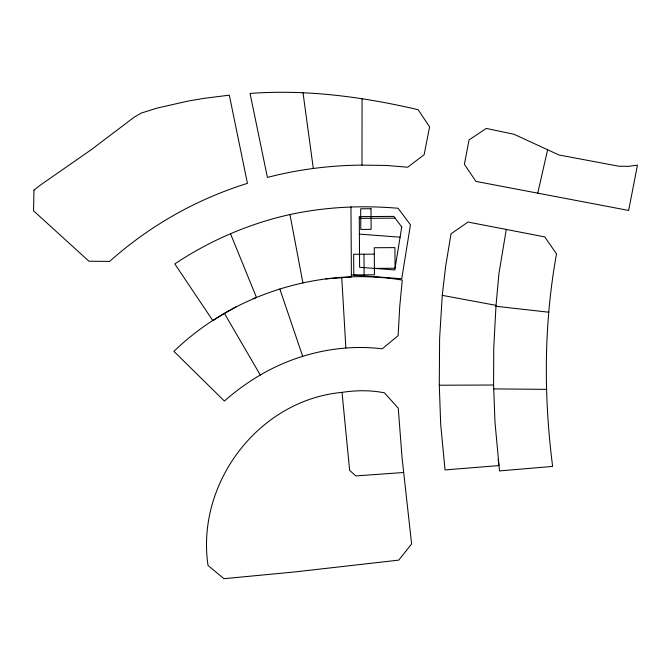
<?xml version="1.0" encoding="UTF-8"?>
<svg xmlns="http://www.w3.org/2000/svg" width="671" height="671" viewBox="0 0 671 671"><rect width="100%" height="100%" fill="white"/><g stroke="black" fill="none" stroke-linecap="round" stroke-linejoin="round"><path stroke-width="1.01" d="M361.988 165.125L386.689 165.46L407.641 167.23L424.131 154.758L429.583 126.869L418.092 109.675C363.162 96.859 306.521 89.243 250.057 93.437L267.41 177.438C298.234 169.377 330.132 165.36 361.988 165.125L362.063 98.729M493.579 385.02L493.747 347.754L496.02 305.355L442.264 295.357L445.569 266.848L451.021 233.793L468.006 222.059L544.777 236.897L556.511 253.915C543.778 323.925 543.577 395.932 552.627 466.412L499.492 470.916L494.988 422.244L493.579 385.02L439.287 385.229L439.622 338.327L442.264 295.357M506.269 229.457L498.956 273.424L495.936 306.27L548.819 312.216M537.748 193.139L547.628 149.759L513.994 134.259L486.307 128.438L469.079 139.878L464.374 164.303L475.94 181.405L628.652 210.451L637.45 165.125L628.811 166.324L618.897 166.24L558.901 154.959L547.628 149.759M260.298 375.022C296.641 353.676 340.272 343.669 382.227 348.828L398.138 335.643L399.748 306.395L402.273 280.075C320.495 266.58 233.516 293.747 173.906 351.344L224.399 401.048C235.479 391.227 247.515 382.487 260.298 375.022L224.441 313.458L212.866 320.646L174.812 263.921C205.62 243.338 239.69 227.846 275.42 218.092C315.345 207.414 356.947 204.756 398.054 208.262L410.451 224.785L401.744 278.75L351.394 274.951M224.441 313.458L236.049 306.806M253.193 298.704L256.456 297.429L230.472 233.634M342.025 392.376C258.511 400.075 195.781 483.237 208.035 565.494L223.946 578.679L293.932 572.028L398.759 560.126L411.608 543.929L402.063 457.823L398.264 408.194L384.424 392.829C370.434 390.036 356.083 390.228 342.025 392.376L349.633 470.379L355.873 475.915L403.716 472.493M325.787 278.876L351.411 276.972L350.95 206.777M359.295 218.36L395.127 218.134M374.317 254.141L353.659 254.275L353.785 274.934L374.443 274.8L374.275 247.742L394.934 247.607L395.068 268.266L374.41 268.4M493.747 388.903L546.513 389.356M359.396 234.12L400.075 237.19M279.849 289.042L302.696 356.343M289.964 214.586L302.898 282.885M303.024 92.824L313.315 168.513M498.167 459.392L498.872 465.59L445.032 469.926L440.696 424.433L439.287 385.229M341.74 277.383L345.867 347.955M363.984 254.208L364.118 274.867M33.961 190.161L33.55 210.82L88.958 261.229L109.658 261.396C149.39 225.833 196.544 199.195 247.448 183.351L229.314 95.173L203.573 98.402L187.788 101.128L156.553 108.232L141.304 113.064L134.158 117.199L91.357 149.633L40.369 185.087L33.961 190.161M401.736 226.941L394.791 269.943L359.606 267.284L359.279 216.624L393.827 216.398L401.736 226.941M370.996 208.715L360.671 208.782L360.805 229.44L371.13 229.373L370.996 208.715"/></g></svg>
